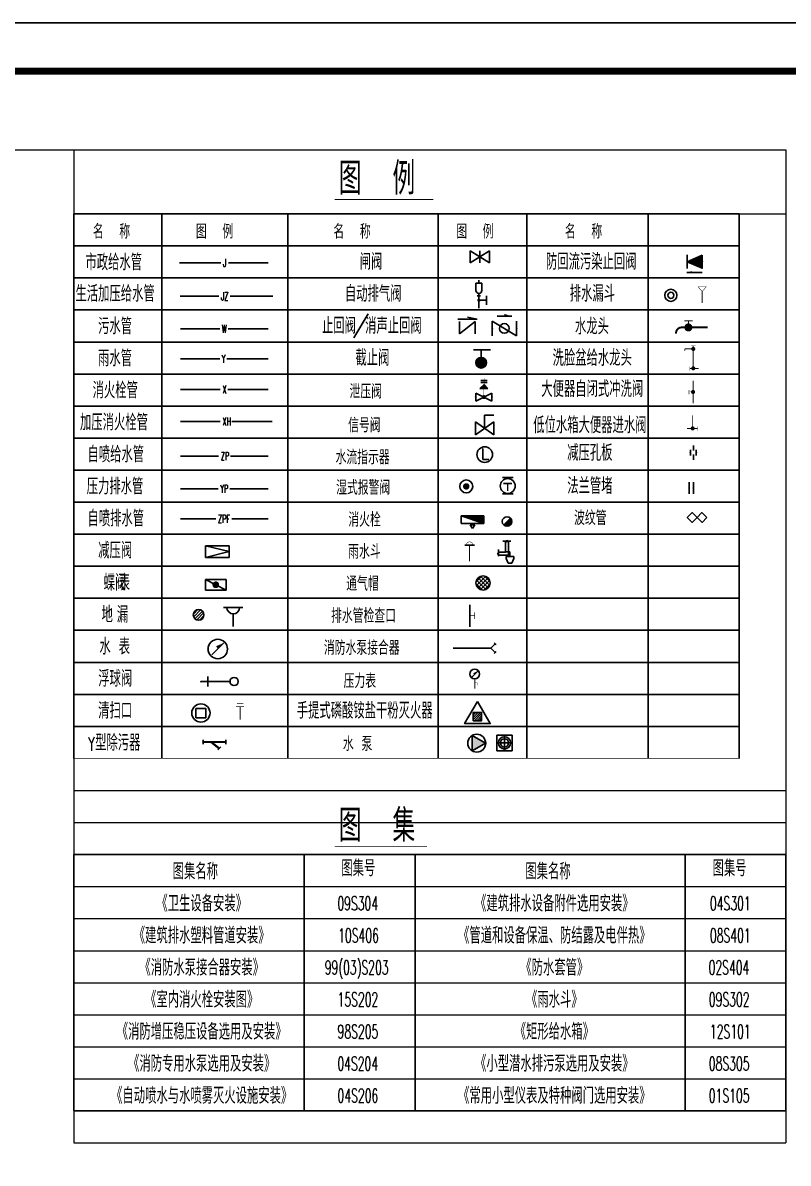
# Model space of a CAD drawing. Extents: x -173215 to 463891, y -864580 to -620646.
# Drawn here: x -31671 to -15847, y -718921 to -695351 of the extents above; entities that cross this region are included whole.
import ezdxf

# ---------------------------------------------------------------- set-up
doc = ezdxf.new("R2010")
doc.units = 0
doc.header["$LTSCALE"] = 500
doc.header["$MEASUREMENT"] = 0
for name, pattern in [('CENTER', [1.2, 1, -0.1, 0, -0.1]), ('CONTINOUS', [0]), ('DASH', [0.35, 0.25, -0.1])]:
    doc.linetypes.add(name, pattern=pattern)
doc.layers.get('0').update_dxf_attribs({"linetype": 'CONTINUOUS'})
for name, color, linetype in [('-PIPE', 1, 'CONTINUOUS'), ('0-消防', 1, 'CENTER'), ('EQUIP_污水', 7, 'CONTINUOUS'), ('EQUIP_消防', 7, 'CONTINUOUS'), ('EQUIP_给水', 7, 'CONTINUOUS'), ('PIPE-其它', 7, 'TG_LQ'), ('PIPE-压力废', 31, 'CONTINUOUS'), ('PIPE-喷淋', 6, 'TG_ZP'), ('PIPE-污水', 2, 'DASH'), ('PIPE-消防', 1, 'TG_X'), ('PIPE-给水', 3, 'TG_J'), ('PIPE-给水高', 91, 'CONTINUOUS'), ('PIPE-雨水', 4, 'TG_Y'), ('TEXT_其它', 7, 'CONTINUOUS'), ('TEXT_压力废', 7, 'CONTINUOUS'), ('TEXT_喷淋', 7, 'CONTINUOUS'), ('TEXT_污水', 7, 'CONTINUOUS'), ('TEXT_消防', 7, 'CONTINUOUS'), ('TEXT_给水', 7, 'CONTINUOUS'), ('TEXT_雨水', 7, 'CONTINUOUS'), ('TWT_TEXT', 7, 'CONTINUOUS'), ('TWT_水泵', 7, 'CONTINUOUS'), ('VALVE_其它', 7, 'CONTINUOUS'), ('VALVE_给水', 7, 'CONTINUOUS'), ('WALL', 6, 'CONTINUOUS'), ('图框', 4, 'CONTINUOUS')]:
    doc.layers.add(name, color=color, linetype=linetype)
doc.layers.add('L-网格线', color=8, linetype='CONTINUOUS', lineweight=15)
doc.layers.add('TWT-图名', color=3, linetype='CONTINUOUS', lineweight=15)
doc.styles.add('_TWT_PIPETEXT', font='simplex_.ttf', dxfattribs={"width": 0.8, "height": 3.5, "bigfont": 'HZTXT'})
doc.styles.add('HZ', font='txt', dxfattribs={"bigfont": 'hztxt'})
doc.styles.add('jdg150', font='simplex.shx', dxfattribs={"width": 0.7, "height": 400, "bigfont": 'hzd.shx'})
doc.styles.add('lxl', font='ROMANS.shx', dxfattribs={"width": 0.7, "bigfont": 'HZTXT.shx'})
doc.styles.get("Standard").update_dxf_attribs({"font": 'GBENOR', "bigfont": 'GBCBIG'})
doc.styles.add('TG_LINETYPE', font='SIMPLEX', dxfattribs={"width": 0.8, "height": 2.8, "bigfont": 'HZTXT'})
doc.linetypes.add('TG_J', pattern='A,2,-0.3,["J",TG_LINETYPE,S=0.1,R=0,X=-0.23,Y=-0.15],0', length=2.3)
doc.linetypes.add('TG_LQ', pattern='A,2,-0.6,["LQ",TG_LINETYPE,S=0.1,R=0,X=-0.52,Y=-0.15],0', length=2.6)
doc.linetypes.add('TG_X', pattern='A,2,-0.3,["X",TG_LINETYPE,S=0.1,R=0,X=-0.23,Y=-0.15],0', length=2.3)
doc.linetypes.add('TG_Y', pattern='A,2,-0.3,["Y",TG_LINETYPE,S=0.1,R=0,X=-0.23,Y=-0.15],0', length=2.3)
doc.linetypes.add('TG_ZP', pattern='A,2,-0.6,["ZP",TG_LINETYPE,S=0.1,R=0,X=-0.52,Y=-0.15],0', length=2.6)

# ---------------------------------------------------------------- blocks, each defined once
blk = doc.blocks.new('TT')
at = {"layer": '-PIPE', "color": 0}
for p, q in [((-99, 14), (-14, 99)), ((-93, -37), (37, 93)), ((-93, 37), (37, -93)), ((-71, -71), (71, 71)), ((-71, 71), (71, -71)), ((-37, 93), (93, -37)), ((-37, -93), (93, 37)), ((14, 99), (99, 14)), ((-99, -14), (-14, -99)), ((14, -99), (99, -14))]:
    blk.add_line(p, q, dxfattribs=at)
blk.add_circle((0, 0), 100, dxfattribs=at)
blk = doc.blocks.new('V15')
at = {"color": 7, "linetype": 'CONTINOUS'}
for p, q in [((-0.8, 4.16), (0.8, 4.16)), ((-0.8, 2.24), (-0.8, 4.16)), ((0, 4.99), (0, 4.16)), ((0.8, 2.24), (0.8, 4.16)), ((-0.43, 0.8), (0.43, 0.8)), ((0, 1.44), (0, 0.8))]:
    blk.add_line(p, q, dxfattribs=at)
at = {"color": 1, "linetype": 'CONTINOUS'}
blk.add_line((0, 0.8), (0, 0), dxfattribs=at)
at = {"color": 7, "linetype": 'CONTINOUS'}
blk.add_arc((0, 2.24), 0.8, 180, 0, dxfattribs=at)
blk = doc.blocks.new('A$C2FAC4798')
at = {"color": 7, "linetype": 'CONTINOUS'}
for p, q in [((322, 266), (22, 79)), ((322, 79), (22, 266)), ((22, 79), (22, 266)), ((172, 79), (172, 266)), ((322, 79), (322, 266))]:
    blk.add_line(p, q, dxfattribs=at)
blk = doc.blocks.new('A$C0AE4381B')
at = {"color": 3, "const_width": 20}
for points in [[(0, 100), (150, 100)], [(150, 0), (150, 200)]]:
    blk.add_lwpolyline(points, dxfattribs=at)
blk = doc.blocks.new('$VALVE$00000314')
for p, q in [((-75, 125), (75, 125)), ((-125, -75), (-125, 75)), ((-125, 75), (125, -75)), ((125, -75), (125, 75))]:
    blk.add_line(p, q)
blk.add_circle((0, 0), 50)
for p in [(-125, 0), (125, 0)]:
    blk.add_point(p)
blk.add_solid([(0, 125), (0, 150), (75, 125)])
blk = doc.blocks.new('$VALVE$00000773')
blk.add_hatch(color=256).paths.add_polyline_path([(61, 131), (2, 194), (-61, 131)])
for p, q in [((2, 194), (-61, 131)), ((-48, 255), (53, 255)), ((52, 228), (-48, 228)), ((61, 131), (2, 194)), ((-125, -62), (-125, 62)), ((-125, 62), (125, -62)), ((125, 62), (-125, -62)), ((-61, 131), (61, 131)), ((125, -62), (125, 62))]:
    blk.add_line(p, q)
at = {"const_width": 5.37}
blk.add_lwpolyline([(2, 194), (2, 290)], dxfattribs=at)
at = {"const_width": 31.2}
blk.add_lwpolyline([(-16, 0, 1), (16, 0, 1)], format="xyb", close=True, dxfattribs=at)
blk.add_lwpolyline([(0, 131, 5, 5, 0), (0, 0, 1, 1, 0)], format="xyseb")
for p in [(-125, 0), (125, 0)]:
    blk.add_point(p)
blk = doc.blocks.new('$VALVE$00000597')
blk.add_line((-93, 357), (93, 543))
blk.add_lwpolyline([(93, 543, 0, 50, 0), (-31, 456, 50, 50, 0)], format="xyseb")
for points, const_width in [([(0, 300), (0, 0)], 30), ([(0, 182), (75, 182), (75, 107)], 7.5)]:
    blk.add_lwpolyline(points, dxfattribs=dict(const_width=const_width))
blk.add_circle((0, 450), 150)
blk = doc.blocks.new('$VALVE$00000780')
blk.add_blockref('$VALVE$00000597', (0, 0))
blk = doc.blocks.new('dd')
at = {"color": 4, "linetype": 'CONTINOUS'}
for p, q in [((-99, 14), (-14, 99)), ((-93, -37), (37, 93)), ((-71, -71), (71, 71)), ((-37, -93), (93, 37)), ((14, -99), (99, -14))]:
    blk.add_line(p, q, dxfattribs=at)
blk.add_circle((0, 0), 100, dxfattribs=at)
blk = doc.blocks.new('$VALVE$00000742')
blk.add_line((-93, -93), (93, 93))
blk.add_lwpolyline([(93, 93, 0, 50, 0), (-13, 22, 50, 50, 0)], format="xyseb")
blk.add_circle((0, 0), 150)
for p in [(-150, 0), (150, 0)]:
    blk.add_point(p)
blk = doc.blocks.new('$VALVE$00000482')
for p, q in [((107, 0), (-192, 0)), ((-120, 51), (-120, -51))]:
    blk.add_line(p, q)
blk.add_lwpolyline([(107, 0, 1), (192, 0, 1), (107, 0, 0.613909)], format="xyb")
blk.add_point((-192, 0))
at = {"style": 'HZ', "width": 0.7, "flags": 1}
for tag in ['UNIT', 'SPEC', 'WHAT']:
    blk.add_attdef(tag, (-192, 0), '', height=0.000342, dxfattribs=at)
blk = doc.blocks.new('$VALVE$00000501')
for p, q in [((-175, 32), (-175, -32)), ((175, 32), (175, -32)), ((96, -77), (50, -123))]:
    blk.add_line(p, q)
at = {"const_width": 35}
for points in [[(-175, 0), (175, 0)], [(-52, 0), (73, -100)]]:
    blk.add_lwpolyline(points, dxfattribs=at)
for p in [(-175, -2), (175, -2)]:
    blk.add_point(p)
blk = doc.blocks.new('$VALVE$00000656')
for p, q in [((-113, 110), (-113, -100)), ((118, -164), (-119, -164))]:
    blk.add_line(p, q)
blk.add_lwpolyline([(119, 5, 203, 0, 0), (-113, 5, 0, 0, 0)], format="xyseb")
blk.add_lwpolyline([(119, 107), (-113, 5), (119, -97)], close=True)
for p in [(-113, 5), (119, 5)]:
    blk.add_point(p)
blk.add_solid([(-44, -164), (-44, -139), (-119, -164)])
blk = doc.blocks.new('$pump$00000057')
for p, q in [((-0.5, 0.5), (-0.5, -0.5)), ((0.5, 0.5), (-0.5, 0.5)), ((-0.5, -0.5), (-0.5, 0.5)), ((-0.5, 0.5), (0.5, 0.5)), ((-0.5, 0), (0.5, 0)), ((0, 0.5), (0, -0.5)), ((0.5, -0.5), (0.5, 0.5)), ((0.5, 0.5), (0.5, -0.5)), ((-0.5, -0.5), (0.5, -0.5)), ((0.5, -0.5), (-0.5, -0.5))]:
    blk.add_line(p, q)
for radius in [0.396, 0.267]:
    blk.add_circle((0, 0), radius)
blk = doc.blocks.new('$VALVE$00000458')
at = {"linetype": 'Continuous'}
for p, q in [((-90, 86), (-90, -86)), ((0, 60), (0, 224)), ((90, 86), (90, -86)), ((0, -60), (0, -224))]:
    blk.add_line(p, q, dxfattribs=at)
for p in [(-90, 0), (90, 0)]:
    blk.add_point(p)
blk = doc.blocks.new('$VALVE$00000476')
for p, q in [((-64, -90), (-64, 90)), ((0, -90), (0, 90))]:
    blk.add_line(p, q)
blk.add_point((0, 0))
blk = doc.blocks.new('$ATTACHMENT$00000208')
blk.add_line((-150, 500), (150, 500))
at = {"const_width": 15}
blk.add_lwpolyline([(-99, 500, -1), (101, 500)], format="xyb", dxfattribs=at)
at = {"const_width": 30}
blk.add_lwpolyline([(0, 500), (0, 0)], dxfattribs=at)
at = {"style": 'HZ', "flags": 1}
for tag in ['UNIT', 'WHAT', 'SPEC']:
    blk.add_attdef(tag, (0, 0), '', height=0.001, dxfattribs=at)
blk = doc.blocks.new('$ATTACHMENT$00000371')
for p, q in [((-151, 1104), (-146, 1014)), ((-113, 1057), (-151, 1104)), ((-562, 660), (-562, 332)), ((38, 1056), (-343, 1056)), ((-210, 524), (-210, 1056)), ((-146, 1014), (-194, 1067)), ((-75, 389), (-75, 1056)), ((-564, 490), (-612, 453)), ((-612, 453), (-522, 458)), ((-210, 524), (-574, 524)), ((-522, 458), (-574, 410)), ((-75, 389), (-562, 389)), ((-180, 318), (-180, 228)), ((180, 318), (-180, 318)), ((-90, 0), (-180, 228)), ((90, 0), (-90, 0)), ((180, 228), (90, 0)), ((180, 318), (180, 228))]:
    blk.add_line(p, q)
at = {"linetype": 'Continuous'}
for p in [(-210, 552), (-210, 552), (0, 318), (0, 318)]:
    blk.add_line(p, (0, 552), dxfattribs=at)
blk = doc.blocks.new('$ATTACHMENT$00000372')
blk.add_blockref('$ATTACHMENT$00000371', (0, -318))
blk.add_blockref('$ATTACHMENT$00000371', (0, -318))
blk = doc.blocks.new('$ATTACHMENT$00000373')
blk.add_blockref('$ATTACHMENT$00000372', (0, -71))
blk.add_blockref('$ATTACHMENT$00000372', (0, -71))
blk = doc.blocks.new('$ATTACHMENT$00000194')
for p, q in [((0, 0), (134, 134)), ((0, 0), (134, -134)), ((107, 162), (134, 134)), ((161, 107), (134, 134)), ((107, -161), (134, -134)), ((161, -107), (134, -134))]:
    blk.add_line(p, q)
blk = doc.blocks.new('$TwtSys$00000136')
at = {"elevation": 0}
blk.add_lwpolyline([(-51, 45), (51, 45), (51, -49), (-51, -49)], close=True, dxfattribs=at)
blk.add_circle((0, 0, 0), 93.8)
blk = doc.blocks.new('$ATTACHMENT$00000067')
for points, const_width in [([(-125, 407), (125, 407)], 20), ([(-100, 500), (100, 500)], 20), ([(0, 407), (0, 0)], 30)]:
    blk.add_lwpolyline(points, dxfattribs=dict(const_width=const_width))
at = {"style": 'HZ', "width": 0.7, "flags": 1}
for tag in ['UNIT', 'WHAT', 'SPEC']:
    blk.add_attdef(tag, (0, 0), '', height=0.001, dxfattribs=at)
blk = doc.blocks.new('$TwtSys$00000138')
for radius in [93.8, 46.9]:
    blk.add_circle((0, 0, 0), radius)
blk = doc.blocks.new('$ATTACHMENT$00000068')
at = {"const_width": 15}
blk.add_lwpolyline([(-125, 500), (125, 500), (0, 359)], close=True, dxfattribs=at)
at = {"const_width": 30}
blk.add_lwpolyline([(0, 359), (0, 0)], dxfattribs=at)
for tag in ['UNIT', 'WHAT', 'SPEC']:
    blk.add_attdef(tag, (0, 0), '', height=0.001)
blk = doc.blocks.new('$ATTACHMENT$00000139')
at = {"const_width": 30}
blk.add_lwpolyline([(0, 0), (-400, 0, 0.443942), (-486, -95, -1.105826)], format="xyb", dxfattribs=at)
at = {"const_width": 15}
for points in [[(-231, 100), (-359, 100)], [(-296, 0), (-296, 100)]]:
    blk.add_lwpolyline(points, dxfattribs=at)
at = {"const_width": 62.5}
blk.add_lwpolyline([(-265, 0, -1), (-327, 0, -1)], format="xyb", close=True, dxfattribs=at)
at = {"flags": 1}
for tag in ['UNIT', 'SPEC', 'WHAT']:
    blk.add_attdef(tag, (0, 0), '', height=0.0001, dxfattribs=at)
blk = doc.blocks.new('$ATTACHMENT$00000189')
for points, const_width in [([(-92, 700), (-242, 700)], 15), ([(-170, 702), (-170, 0)], 30), ([(-170, 602), (-420, 602), (-439, 553)], 30), ([(0, 0), (-273, 0)], 30), ([(-273, 54), (-273, -66)], 15)]:
    blk.add_lwpolyline(points, dxfattribs=dict(const_width=const_width))
at = {"const_width": 62.5}
for points in [[(-138, 602, -1), (-201, 602, -1)], [(-138, 2, -1), (-201, 2, -1)]]:
    blk.add_lwpolyline(points, format="xyb", close=True, dxfattribs=at)
at = {"style": 'HZ', "width": 0.7, "flags": 1}
for tag in ['UNIT', 'SPEC', 'WHAT']:
    blk.add_attdef(tag, (0, 0), '', height=0.0001, dxfattribs=at)
blk = doc.blocks.new('$ATTACHMENT$00000132')
for points, const_width in [([(0, 0), (0, -700)], 30), ([(-150, -290), (-150, -420)], 15), ([(-100, -290), (-100, -420)], 15), ([(0, -350), (-100, -350)], 10)]:
    blk.add_lwpolyline(points, dxfattribs=dict(const_width=const_width))
at = {"const_width": 62.5}
blk.add_lwpolyline([(1, -380, -1), (1, -317, -1)], format="xyb", close=True, dxfattribs=at)
blk = doc.blocks.new('$ATTACHMENT$00000125')
for points, const_width in [([(170, 0), (170, 400)], 30), ([(0, 0), (320, 0)], 30), ([(320, -65), (320, 65)], 15)]:
    blk.add_lwpolyline(points, dxfattribs=dict(const_width=const_width))
at = {"const_width": 62.5}
blk.add_lwpolyline([(139, 0, -1), (201, 0, -1)], format="xyb", close=True, dxfattribs=at)
at = {"style": 'HZ', "width": 0.7, "flags": 1}
for tag in ['UNIT', 'SPEC', 'WHAT']:
    blk.add_attdef(tag, (0, 0), '', height=0.001, dxfattribs=at)
blk = doc.blocks.new('xh')
at = {"linetype": 'CONTINOUS'}
h = blk.add_hatch(dxfattribs=at)
h.set_pattern_fill('ANSI31', color=3, scale=100, angle=45, style=0)
h.paths.add_polyline_path([(-322, 0), (-322, -240), (378, 0)])
at = {"color": 3, "linetype": 'CONTINOUS'}
for p, q in [((-322, 0), (378, 0)), ((-322, 0), (-322, -240)), ((378, 0), (-322, -240)), ((-322, -240), (378, -240)), ((100, -283), (-44, -283)), ((28, -392), (-44, -284)), ((28, -392), (100, -284)), ((378, 0), (378, -240))]:
    blk.add_line(p, q, dxfattribs=at)
blk = doc.blocks.new('$ATTACHMENT$00000214')
h = blk.add_hatch()
h.set_pattern_fill('ANSI31', color=256, scale=200, style=0)
h.set_pattern_definition([(45, (-38543.802, -6842.639), (-17.67767, 17.67767), [])])
h.paths.add_polyline_path([(-65, 2), (65, 2), (65, -128), (-65, -128)])
for points in [[(0, 172), (-198, -172), (198, -172)], [(-65, 2), (65, 2), (65, -128), (-65, -128)]]:
    blk.add_lwpolyline(points, close=True)
blk = doc.blocks.new('sdfs')
at = {"layer": '图框'}
blk.add_lwpolyline([(855263, 357263), (914663, 357263), (914663, 399263), (855263, 399263)], close=True, dxfattribs=at)
at = {"layer": '图框', "const_width": 140}
blk.add_lwpolyline([(857763, 398263), (913663, 398263), (913663, 358263), (857763, 358263)], close=True, dxfattribs=at)

msp = doc.modelspace()

# ---------------------------------------------------------------- linework, layer by layer
at = {"layer": 'L-网格线', "ltscale": 0.5}
for p, q in [((-63331.9, -697975.9), (-15899.6, -697975.9)), ((-30613.2, -697975.9), (-30613.2, -718501.4)), ((-15899.6, -697975.9), (-15899.6, -718501.4)), ((-30613.2, -699300.1), (-15899.6, -699300.1)), ((-30613.2, -711218.1), (-15899.6, -711218.1)), ((-30613.2, -711880.2), (-15899.6, -711880.2)), ((-30613.2, -712542.3), (-15899.6, -712542.3)), ((-30613.2, -712542.3), (-15899.6, -712542.3)), ((-30613.2, -713204.5), (-15899.6, -713204.5)), ((-30613.2, -713204.5), (-15899.6, -713204.5)), ((-30613.2, -713866.6), (-15899.6, -713866.6)), ((-30613.2, -713866.6), (-15899.6, -713866.6)), ((-30613.2, -714528.7), (-15899.6, -714528.7)), ((-30613.2, -714528.7), (-15899.6, -714528.7)), ((-30613.2, -715190.8), (-15899.6, -715190.8)), ((-30613.2, -715190.8), (-15899.6, -715190.8)), ((-30613.2, -715852.9), (-15899.6, -715852.9)), ((-30613.2, -715852.9), (-15899.6, -715852.9)), ((-30613.2, -716515), (-15899.6, -716515)), ((-30613.2, -716515), (-15899.6, -716515)), ((-30613.2, -717177.1), (-15899.6, -717177.1)), ((-30613.2, -717177.1), (-15899.6, -717177.1)), ((-30613.2, -717839.2), (-15899.6, -717839.2)), ((-30613.2, -717839.2), (-15899.6, -717839.2)), ((-30613.2, -718501.4), (-15899.6, -718501.4))]:
    msp.add_line(p, q, dxfattribs=at)
at = {"layer": 'PIPE-其它', "linetype": 'Continuous'}
for p, q in [((-28414.1, -705605.6), (-27677.4, -705605.6)), ((-27347.5, -705605.6), (-26597.6, -705605.6))]:
    msp.add_line(p, q, dxfattribs=at)
at = {"layer": 'PIPE-压力废', "linetype": 'Continuous'}
for p, q in [((-28414.1, -704981.1), (-27632.8, -704981.1)), ((-27392, -704981.1), (-26597.6, -704981.1))]:
    msp.add_line(p, q, dxfattribs=at)
at = {"layer": 'PIPE-喷淋', "linetype": 'Continuous'}
for p, q in [((-28414.1, -704305.5), (-27624.3, -704305.5)), ((-27374.6, -704305.5), (-26597.6, -704305.5))]:
    msp.add_line(p, q, dxfattribs=at)
at = {"layer": 'PIPE-污水', "linetype": 'Continuous'}
for p, q in [((-28414.1, -701677.2), (-27599.4, -701677.2)), ((-27425.5, -701677.2), (-26597.6, -701677.2))]:
    msp.add_line(p, q, dxfattribs=at)
at = {"layer": 'PIPE-消防', "linetype": 'Continuous'}
for p, q in [((-28414.1, -702928.1), (-27590.5, -702928.1)), ((-27434.4, -702928.1), (-26597.6, -702928.1)), ((-28414.1, -703590.2), (-27590.5, -703590.2)), ((-27352.4, -703590.2), (-26515.6, -703590.2))]:
    msp.add_line(p, q, dxfattribs=at)
at = {"layer": 'PIPE-给水', "linetype": 'Continuous'}
for p, q in [((-28430.6, -700310.3), (-27577.6, -700310.3)), ((-27421.6, -700310.3), (-26597.6, -700310.3))]:
    msp.add_line(p, q, dxfattribs=at)
at = {"layer": 'PIPE-给水高', "linetype": 'Continuous'}
for p, q in [((-28418.6, -701003.8), (-27620.6, -701003.8)), ((-27386.4, -701003.8), (-26501.6, -701003.8))]:
    msp.add_line(p, q, dxfattribs=at)
at = {"layer": 'PIPE-雨水', "linetype": 'Continuous'}
for p, q in [((-28414.1, -702295.6), (-27599, -702295.6)), ((-27451.9, -702295.6), (-26597.6, -702295.6))]:
    msp.add_line(p, q, dxfattribs=at)
at = {"layer": 'TWT-图名', "const_width": 20.1}
for points in [[(-25220.3, -699003.9), (-23182, -699003.9)], [(-25220.3, -712379.3), (-23314.9, -712379.3)]]:
    msp.add_lwpolyline(points, dxfattribs=at)
at = {"layer": 'TWT_TEXT'}
for p, q in [((-30613.2, -699300.1), (-30613.2, -710556)), ((-30613.2, -699300.1), (-16864, -699300.1)), ((-28794.8, -699300.1), (-28794.8, -710556)), ((-26189.7, -699300.1), (-26189.7, -710556)), ((-23081.2, -699300.1), (-23081.2, -710556)), ((-21251.6, -699300.1), (-21251.6, -710556)), ((-18745.4, -699300.1), (-18745.4, -710556)), ((-16864, -699300.1), (-16864, -710556)), ((-30613.2, -699962.2), (-16864, -699962.2)), ((-30613.2, -700624.3), (-16864, -700624.3)), ((-22241.5, -701249.8), (-22241.5, -701084.3)), ((-22241.5, -701084.3), (-22082.6, -701084.3)), ((-22082.6, -700991.6), (-22082.6, -701177)), ((-30613.2, -701286.4), (-16864, -701286.4)), ((-24530.4, -701364.1), (-24824, -701864.9)), ((-22276.1, -701473.9), (-22477.9, -701435.5)), ((-22677, -701473.9), (-22276.1, -701473.9)), ((-22321.9, -701522.8), (-22645.8, -701778.1)), ((-22645.8, -701778.1), (-22645.8, -701522.8)), ((-22321.9, -701778.1), (-22321.9, -701522.8)), ((-30613.2, -701948.6), (-16864, -701948.6)), ((-22354.8, -702112.9), (-22003.9, -702112.9)), ((-22195.3, -702295.4), (-22195.3, -702112.9)), ((-30613.2, -702610.7), (-16864, -702610.7)), ((-30613.2, -703272.8), (-16864, -703272.8)), ((-22123.8, -703725.6), (-22123.8, -703463.1)), ((-22123.8, -703463.1), (-21931.8, -703463.1)), ((-22314.5, -703866.5), (-22314.5, -703601.6)), ((-22314.5, -703601.6), (-21936.1, -703866.5)), ((-21936.1, -703601.6), (-22314.5, -703866.5)), ((-21936.1, -703866.5), (-21936.1, -703601.6)), ((-30613.2, -703934.9), (-16864, -703934.9)), ((-22161.7, -704152.6), (-22161.7, -704375.2)), ((-22161.7, -704375.2), (-22037.5, -704375.2)), ((-30613.2, -704597), (-16864, -704597)), ((-21531.8, -704748.9), (-21752.5, -704748.9)), ((-21531.8, -705086.7), (-21752.5, -705086.7)), ((-30613.2, -705259.1), (-16864, -705259.1)), ((-21587.7, -705588.9), (-21728.1, -705729.4)), ((-30613.2, -705921.2), (-16864, -705921.2)), ((-27892, -706157.9), (-27401.5, -706157.9)), ((-27892, -706157.9), (-27892, -706403.1)), ((-27892, -706157.9), (-27401.5, -706280.5)), ((-27401.5, -706157.9), (-27401.5, -706403.1)), ((-27401.5, -706280.5), (-27892, -706403.1)), ((-27892, -706403.1), (-27401.5, -706403.1)), ((-30613.2, -706583.3), (-16864, -706583.3)), ((-27469.8, -706854.2), (-27892.2, -706854.2)), ((-27892.2, -707078.3), (-27892.2, -706854.2)), ((-27892.2, -706854.2), (-27469.8, -707078.3)), ((-27469.8, -707078.3), (-27469.8, -706854.2)), ((-27892.2, -707078.3), (-27469.8, -707078.3)), ((-30613.2, -707245.4), (-16864, -707245.4)), ((-27522.6, -707434.7), (-27122.9, -707434.7)), ((-22428.4, -707832.1), (-22428.4, -707377.7)), ((-30613.2, -707907.6), (-16864, -707907.6)), ((-30613.2, -708569.7), (-16864, -708569.7)), ((-30613.2, -709231.8), (-16864, -709231.8)), ((-30613.2, -709893.9), (-16864, -709893.9)), ((-30613.2, -712542.3), (-30613.2, -717839.2)), ((-15899.6, -712542.3), (-30613.2, -712542.3)), ((-25856.9, -717839.2), (-25856.9, -712542.3)), ((-23558.8, -717839.2), (-23558.8, -712542.3)), ((-17979.3, -717839.2), (-17979.3, -712542.3)), ((-15899.6, -717839.2), (-15899.6, -712542.3)), ((-30613.2, -717839.2), (-15899.6, -717839.2))]:
    msp.add_line(p, q, dxfattribs=at)
at = {"layer": 'TWT_TEXT', "linetype": 'Continuous'}
msp.add_line((-22773.7, -708276.3), (-21996, -708276.3), dxfattribs=at)
at = {"layer": 'TWT_TEXT', "const_width": 13.4}
for points in [[(-30613.2, -699300.1), (-16864, -699300.1), (-16864, -710556), (-30613.2, -710556)], [(-30613.2, -712542.3), (-15899.6, -712542.3), (-15899.6, -717839.2), (-30613.2, -717839.2)]]:
    msp.add_lwpolyline(points, close=True, dxfattribs=at)
at = {"layer": 'TWT_TEXT'}
for points, const_width in [([(-22241.5, -701067.8, 1), (-22241.5, -701100.9, 1)], 33.1), ([(-22250.5, -702376.6, 1), (-22140.1, -702376.6, 1)], 110.4), ([(-22477, -704954.2, -1), (-22529.5, -704912.3, -1)], 66.5), ([(-27681, -706931.5, -1), (-27681, -707001, -1)], 69.5)]:
    msp.add_lwpolyline(points, format="xyb", close=True, dxfattribs=dict(at, const_width=const_width))
for points, const_width in [([(-21737.5, -704872.6), (-21554.5, -704872.6)], 30.9), ([(-21646, -704887.5), (-21646, -705028.1)], 30.9), ([(-27321.1, -707567.1), (-27321.1, -707829.8)], 36.8)]:
    msp.add_lwpolyline(points, dxfattribs=dict(at, const_width=const_width))
at = {"layer": 'TWT_TEXT', "const_width": 99.3}
msp.add_lwpolyline([(-21694.4, -705695.7, 0.6679567), (-21609.7, -705660.6, 0.1990719), (-21624.2, -705625.4, 0.1990719)], format="xyb", dxfattribs=at)
at = {"layer": 'TWT_TEXT'}
for points in [[(-17730.6, -705576), (-17829.6, -705677.9), (-17933.6, -705576.8), (-17834.7, -705474.9)], [(-17527.6, -705575.2), (-17626.6, -705677.1), (-17730.6, -705576), (-17631.7, -705474.2)], [(-22103.8, -710240.2), (-22378.1, -710081.8), (-22378.1, -710398.6)]]:
    msp.add_lwpolyline(points, close=True, dxfattribs=at)
for centre, radius in [((-22195.3, -702376.6), 110.4), ((-22121.3, -704275.8), 161.9), ((-22503.2, -704933.2), 133.8), ((-21645, -704925.1), 154.5), ((-21658.9, -705658.1), 99.3), ((-22286.7, -710240.2), 185.4)]:
    msp.add_circle(centre, radius, dxfattribs=at)
msp.add_arc((-27321.1, -707434.7), 132.4, 180, 359.99999, dxfattribs=at)
msp.add_solid([(-22378.1, -710081.8), (-22103.8, -710240.2), (-22378.1, -710398.6)], dxfattribs=at)

# ---------------------------------------------------------------- block references
at = {"layer": '0-消防', "xscale": -0.6687999998684973, "yscale": 0.6687999999849126, "zscale": 0.6688000000000002}
msp.add_blockref('xh', (-22354.1, -705538), dxfattribs=at)
at = {"layer": 'EQUIP_污水'}
for name, p, xscale, yscale, zscale in [('$TwtSys$00000138', (-18273.1, -700983.5), 1.337599999736995, 1.337599999969825, 1.3376), ('$ATTACHMENT$00000068', (-17626.1, -701144.2), 0.6687999998684973, 0.6687999999849126, 0.6688000000000002)]:
    msp.add_blockref(name, p, dxfattribs=dict(at, xscale=xscale, yscale=yscale, zscale=zscale))
at = {"layer": 'EQUIP_消防', "xscale": 1.337599999736995, "yscale": 1.337599999969825, "zscale": 1.3376}
msp.add_blockref('$ATTACHMENT$00000214', (-22271.5, -709605.8), dxfattribs=at)
at = {"layer": 'EQUIP_给水'}
for name, p, xscale, yscale, zscale in [('$ATTACHMENT$00000139', (-17515, -701646.8), 1.337599999736995, 1.337599999969825, 1.3376), ('$ATTACHMENT$00000189', (-17696.9, -702494.1), 0.6687999998684973, 0.6687999999849126, 0.6688000000000002), ('$ATTACHMENT$00000132', (-17814.2, -702747.5), 0.6687999998684973, 0.6687999999849126, 0.6688000000000002), ('$ATTACHMENT$00000125', (-17936.3, -703734.7), 0.6687999998684973, 0.6687999999849126, 0.6688000000000002)]:
    msp.add_blockref(name, p, dxfattribs=dict(at, xscale=xscale, yscale=yscale, zscale=zscale))
at = {"layer": 'TWT_TEXT'}
for name, p, xscale, yscale, zscale in [('A$C2FAC4798', (-21991.2, -700420.6), -1.337599999736995, 1.337599999969825, 1.3376), ('V15', (-22241.5, -701053.8), 77.24640000006184, 77.24640000006184, 77.24640000000002), ('$VALVE$00000314', (-21714.6, -701668.1), 2.006400000303984, 2.006399999954738, 2.006400000000001), ('$VALVE$00000773', (-22138.4, -703087.4), 1.337599999736995, 1.337599999969825, 1.3376), ('$ATTACHMENT$00000208', (-22435, -706481), 0.6687999998684973, 0.6687999999849126, 0.6688000000000002), ('$ATTACHMENT$00000373', (-21599.3, -706352.8), 0.4280319998506457, 0.4280319998506457, 0.4280320000000001), ('TT', (-22155.8, -706927.5), 1.471359999850392, 1.471359999966808, 1.47136), ('dd', (-28035.7, -707588.9), 1.103519999887794, 1.10352000000421, 1.10352), ('A$C0AE4381B', (-22428.4, -707671.8), 0.6687999998684973, 0.6687999999849126, 0.6688000000000002), ('$VALVE$00000742', (-27639.2, -708293.2), 1.337599999736995, 1.337599999969825, 1.3376), ('$ATTACHMENT$00000194', (-21996, -708276.3), 0.6687999998684973, 0.6687999999849126, 0.6688000000000002), ('$VALVE$00000780', (-22328.7, -709112.9), 0.6687999998684973, 0.6687999999849126, 0.6688000000000002), ('$VALVE$00000482', (-27602, -708965.6), 2.006400000303984, 2.006399999954738, 2.006400000000001), ('$TwtSys$00000136', (-27989.1, -709616.3), 2.006400000303984, 2.006399999954738, 2.006400000000001), ('$ATTACHMENT$00000067', (-27179.3, -709757.2), 0.6687999998684973, 0.6687999999849126, 0.6688000000000002)]:
    msp.add_blockref(name, p, dxfattribs=dict(at, xscale=xscale, yscale=yscale, zscale=zscale))
at = {"layer": 'TWT_水泵', "xscale": 321.0239999999758, "yscale": 321.0239999999758, "zscale": 1265.63712}
msp.add_blockref('$pump$00000057', (-21712.2, -710235), dxfattribs=at)
at = {"layer": 'VALVE_其它', "xscale": 1.337599999736995, "yscale": 1.337599999969825, "zscale": 1.3376}
msp.add_blockref('$VALVE$00000501', (-27708.5, -710215.3), dxfattribs=at)
at = {"layer": 'VALVE_给水'}
for name, p, xscale, yscale, zscale in [('$VALVE$00000656', (-17781.9, -700295.7), 1.337599999736995, 1.337599999969825, 1.3376), ('$VALVE$00000458', (-17808.1, -704234), 0.6687999998684973, 0.6687999999849126, 0.6688000000000002), ('$VALVE$00000476', (-17805.9, -704967.9), 1.337599999736995, 1.337599999969825, 1.3376)]:
    msp.add_blockref(name, p, dxfattribs=dict(at, xscale=xscale, yscale=yscale, zscale=zscale))
at = {"layer": 'WALL'}
msp.add_blockref('sdfs', (-922530.2, -1094614), dxfattribs=at)

# ---------------------------------------------------------------- texts
at = {"layer": 'TEXT_其它', "style": '_TWT_PIPETEXT', "width": 0.56}
msp.add_text('ZPF', height=167.2, dxfattribs=at).set_placement((-27635, -705689.2))
at = {"layer": 'TEXT_压力废', "style": '_TWT_PIPETEXT', "width": 0.56}
msp.add_text('YP', height=167.2, dxfattribs=at).set_placement((-27590.5, -705064.7))
at = {"layer": 'TEXT_喷淋', "style": '_TWT_PIPETEXT', "width": 0.56}
msp.add_text('ZP', height=167.2, dxfattribs=at).set_placement((-27577.4, -704389.1))
at = {"layer": 'TEXT_污水', "style": '_TWT_PIPETEXT', "width": 0.56}
msp.add_text('W', height=167.2, dxfattribs=at).set_placement((-27557, -701760.8))
at = {"layer": 'TEXT_消防', "style": '_TWT_PIPETEXT', "width": 0.56}
for s, p in [('X', (-27543.6, -703011.7)), ('XH', (-27543.6, -703673.8))]:
    msp.add_text(s, height=167.2, dxfattribs=at).set_placement(p)
at = {"layer": 'TEXT_给水', "style": '_TWT_PIPETEXT', "width": 0.56}
for s, p in [('J', (-27530.8, -700393.9)), ('JZ', (-27573.8, -701087.4))]:
    msp.add_text(s, height=167.2, dxfattribs=at).set_placement(p)
at = {"layer": 'TEXT_雨水', "style": '_TWT_PIPETEXT', "width": 0.56}
msp.add_text('Y', height=167.2, dxfattribs=at).set_placement((-27561.1, -702379.2))
at = {"layer": 'TWT_TEXT'}
for s, height, style, width, p in [('图  例', 668.8, 'lxl', 0.7, (-25137.6, -698903.5)), ('名  称', 294.27, 'jdg150', 0.8, (-30222.6, -699811.7)), ('图  例', 294.27, 'jdg150', 0.8, (-28092.1, -699811.7)), ('名  称', 294.27, 'jdg150', 0.8, (-25249.2, -699811.7)), ('图  例', 294.27, 'jdg150', 0.8, (-22708.1, -699811.7)), ('名  称', 294.27, 'jdg150', 0.8, (-20463.4, -699811.7)), ('市政给水管', 334.4, 'lxl', 0.7, (-30376.1, -700466.9)), ('闸阀', 334.4, 'lxl', 0.7, (-24706.3, -700454.8)), ('防回流污染止回阀', 334.4, 'lxl', 0.7, (-20855.2, -700454.8)), ('生活加压给水管', 334.4, 'lxl', 0.7, (-30581.7, -701116.9)), ('自动排气阀', 334.4, 'lxl', 0.7, (-25012.3, -701116.9)), ('排水漏斗', 334.4, 'lxl', 0.7, (-20364, -701114.5)), ('污水管', 334.4, 'lxl', 0.7, (-30114.4, -701789.2)), ('止回阀', 334.4, 'lxl', 0.7, (-25485.9, -701779)), ('消声止回阀', 334.4, 'lxl', 0.7, (-24595.1, -701779)), ('水龙头', 334.4, 'lxl', 0.7, (-20255.2, -701792.1)), ('雨水管', 334.4, 'lxl', 0.7, (-30115.3, -702451.3)), ('截止阀', 334.4, 'lxl', 0.7, (-24794.8, -702441.1)), ('洗脸盆给水龙头', 334.4, 'lxl', 0.7, (-20717.9, -702443.5)), ('消火栓管', 334.4, 'lxl', 0.7, (-30228.7, -703113.5)), ('泄压阀', 294.27, 'jdg150', 0.8, (-24917.1, -703118.7)), ('大便器自闭式冲洗阀', 334.4, 'lxl', 0.7, (-20951.9, -703086.3)), ('加压消火栓管', 334.4, 'lxl', 0.7, (-30488.7, -703775.6)), ('信号阀', 294.27, 'jdg150', 0.8, (-24945.3, -703814.6)), ('低位水箱大便器进水阀', 334.4, 'lxl', 0.7, (-21117.9, -703833.4)), ('减压孔板', 334.4, 'lxl', 0.7, (-20416.6, -704403.3)), ('自喷给水管', 334.4, 'lxl', 0.7, (-30333.8, -704437.7)), ('水流指示器', 294.27, 'jdg150', 0.8, (-25204.5, -704476.7)), ('压力排水管', 334.4, 'lxl', 0.7, (-30349.4, -705099.8)), ('法兰管堵', 334.4, 'lxl', 0.7, (-20415.6, -705087.7)), ('湿式报警阀', 294.27, 'jdg150', 0.8, (-25193.5, -705105)), ('自喷排水管', 334.4, 'lxl', 0.7, (-30333.8, -705761.9)), ('消火栓', 294.27, 'jdg150', 0.8, (-24941.1, -705767.1)), ('波纹管', 294.27, 'jdg150', 0.8, (-20274.4, -705732)), ('减压阀', 334.4, 'lxl', 0.7, (-30112.6, -706424)), ('雨水斗', 294.27, 'jdg150', 0.8, (-24943, -706429.2)), ('蝶阀', 334.4, 'lxl', 0.7, (-29999.2, -707086.1)), ('表', 334.4, 'lxl', 0.7, (-29688.1, -707086.1)), ('通气帽', 294.27, 'jdg150', 0.8, (-24984.8, -707091.4)), ('地', 334.4, 'lxl', 0.7, (-30043.3, -707748.2)), ('漏', 334.4, 'lxl', 0.7, (-29726.6, -707748.2)), ('排水管检查口', 294.27, 'jdg150', 0.8, (-25298.6, -707753.5)), ('水', 334.4, 'lxl', 0.7, (-30087.3, -708410.4)), ('表', 334.4, 'lxl', 0.7, (-29688.1, -708410.4)), ('消防水泵接合器', 294.27, 'jdg150', 0.8, (-25446.4, -708415.6)), ('浮球阀', 334.4, 'lxl', 0.7, (-30111.7, -709072.5)), ('压力表', 294.27, 'jdg150', 0.8, (-25038.6, -709102.7)), ('清扫口', 334.4, 'lxl', 0.7, (-30112.6, -709734.6)), ('手提式磷酸铵盐干粉灭火器', 334.4, 'lxl', 0.7, (-26007.7, -709734.6)), ('Y', 284.2, 'lxl', 0.576471, (-30316.4, -710396.7)), ('型除污器', 334.4, 'lxl', 0.7, (-30176, -710396.7)), ('水 泵', 294.27, 'jdg150', 0.8, (-25053.4, -710401.9)), ('图  集', 668.8, 'lxl', 0.7, (-25137.6, -712278.9)), ('图集名称', 334.4, 'lxl', 0.7, (-28572, -713057.5)), ('图集号', 334.4, 'lxl', 0.7, (-25084.8, -712990.4)), ('图集名称', 334.4, 'lxl', 0.7, (-21281.5, -713057.5)), ('图集号', 334.4, 'lxl', 0.7, (-17409.8, -712990.4)), ('《卫生设备安装》', 334.4, 'lxl', 0.7, (-28908.6, -713719.6)), ('09S304', 284.24, 'lxl', 0.576471, (-25167.7, -713694.5)), ('《建筑排水设备附件选用安装》', 334.4, 'lxl', 0.7, (-22320.4, -713719.6)), ('04S301', 284.24, 'lxl', 0.576471, (-17465.4, -713694.5)), ('《建筑排水塑料管道安装》', 334.4, 'lxl', 0.7, (-29376.8, -714381.7)), ('10S406', 284.24, 'lxl', 0.576471, (-25152.1, -714356.6)), ('《管道和设备保温、防结露及电伴热》', 334.4, 'lxl', 0.7, (-22671.5, -714381.7)), ('08S401', 284.24, 'lxl', 0.576471, (-17465.4, -714356.6)), ('《消防水泵接合器安装》', 334.4, 'lxl', 0.7, (-29259.8, -715043.8)), ('99(03)S203', 284.24, 'lxl', 0.576471, (-25429.1, -715018.8)), ('《防水套管》', 334.4, 'lxl', 0.7, (-21384.1, -715043.8)), ('02S404', 284.24, 'lxl', 0.576471, (-17492.7, -715018.8)), ('《室内消火栓安装图》', 334.4, 'lxl', 0.7, (-29142.7, -715705.9)), ('《雨水斗》', 334.4, 'lxl', 0.7, (-21267, -715705.9)), ('15S202', 284.24, 'lxl', 0.576471, (-25163.8, -715680.9)), ('09S302', 284.24, 'lxl', 0.576471, (-17488.8, -715680.9)), ('《消防增压稳压设备选用及安装》', 334.4, 'lxl', 0.7, (-29727.9, -716368.1)), ('98S205', 284.24, 'lxl', 0.576471, (-25163.8, -716343)), ('《矩形给水箱》', 334.4, 'lxl', 0.7, (-21501.1, -716368.1)), ('12S101', 284.24, 'lxl', 0.576471, (-17465.4, -716343)), ('《消防专用水泵选用及安装》', 334.4, 'lxl', 0.7, (-29493.8, -717030.2)), ('04S204', 284.24, 'lxl', 0.576471, (-25167.7, -717005.1)), ('《小型潜水排污泵选用及安装》', 334.4, 'lxl', 0.7, (-22320.4, -717030.2)), ('08S305', 284.24, 'lxl', 0.576471, (-17488.8, -717005.1)), ('《自动喷水与水喷雾灭火设施安装》', 334.4, 'lxl', 0.7, (-29845, -717692.3)), ('04S206', 284.24, 'lxl', 0.576471, (-25163.8, -717667.2)), ('《常用小型仪表及特种阀门选用安装》', 334.4, 'lxl', 0.7, (-22671.5, -717692.3)), ('01S105', 284.24, 'lxl', 0.576471, (-17488.8, -717667.2))]:
    msp.add_text(s, height=height, dxfattribs=dict(at, style=style, width=width)).set_placement(p)

doc.saveas('drawing.dxf')
